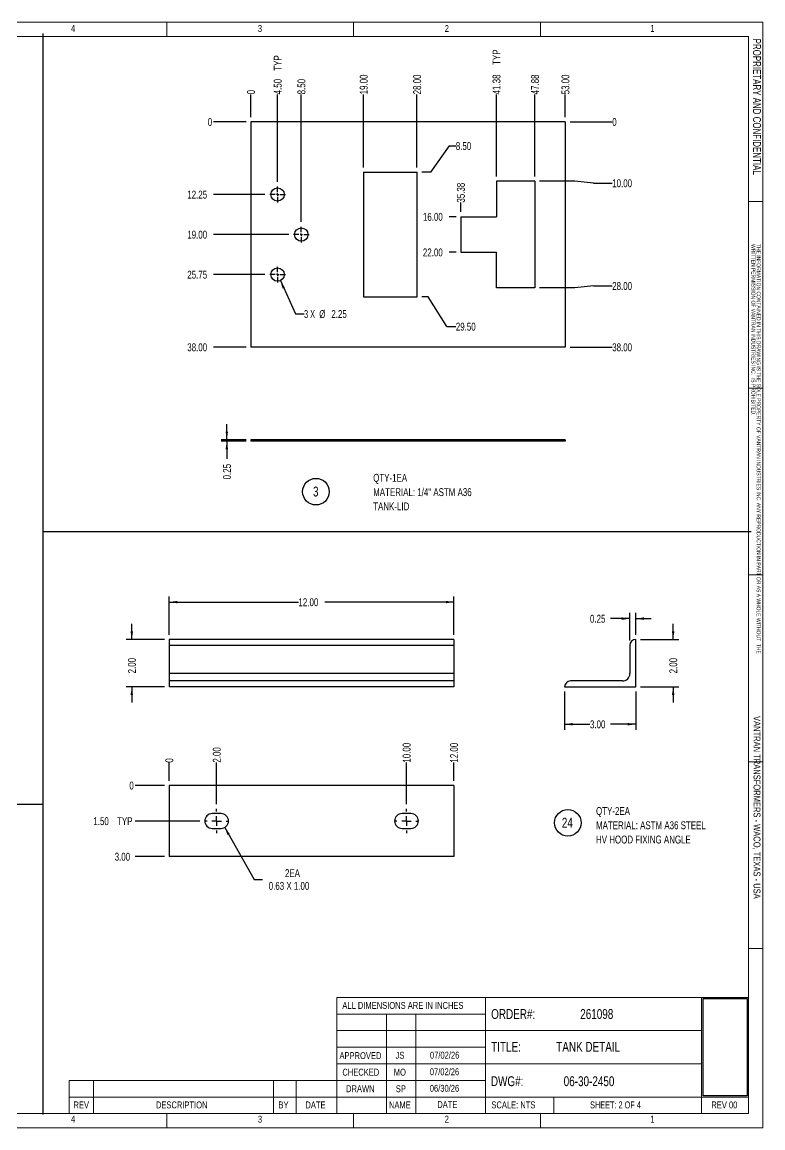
# Model space of a CAD drawing. Header units: inches. Extents: x 1 to 529, y 1 to 374.
# Drawn here: x 278.8 to 528.5, y 0.6 to 373.6 of the extents above; entities that cross this region are included whole.
import ezdxf

# ---------------------------------------------------------------- set-up
doc = ezdxf.new("R2010")
doc.units = ezdxf.units.IN
doc.header["$LTSCALE"] = 32
doc.header["$MEASUREMENT"] = 0
doc.layers.add('FORMAT', color=7, linetype='Continuous')
doc.styles.add('SLDTEXTSTYLE0', font='TXT', dxfattribs={"width": 0.75})
doc.styles.add('SLDTEXTSTYLE1', font='TXT', dxfattribs={"width": 0.692308})
doc.styles.add('SLDTEXTSTYLE3', font='TXT', dxfattribs={"width": 0.666667})
doc.dimstyles.new('SLDDIMSTYLE0', dxfattribs={"dimtxt": 2.71875, "dimasz": 2.71875, "dimexe": 0, "dimexo": 0.0625, "dimgap": 0.679688, "dimtad": 0, "dimtih": 1, "dimtoh": 1, "dimdec": 0, "dimlfac": 0.5, "dimrnd": 1e-09, "dimdsep": 46, "dimtxsty": 'SLDTEXTSTYLE0', "dimblk1": 'NONE', "dimblk2": 'NONE', "dimsah": 1, "dimcen": 0.09, "dimadec": 0, "dimazin": 2, "dimtfac": 1, "dimtdec": 0, "dimtofl": 0, "dimtmove": 0, "dimatfit": 3, "dimldrblk": 'NONE', "dimfxl": 0, "dimfrac": 2, "dimtolj": 1, "dimtzin": 12, "dimarcsym": 0})
doc.dimstyles.new('SLDDIMSTYLE1', dxfattribs={"dimtxt": 2.71875, "dimasz": 2.71875, "dimexe": 0, "dimexo": 0.0625, "dimgap": 0.679688, "dimtad": 0, "dimtih": 1, "dimtoh": 1, "dimlfac": 0.5, "dimrnd": 1e-09, "dimzin": 12, "dimdsep": 46, "dimtxsty": 'SLDTEXTSTYLE0', "dimblk1": 'NONE', "dimblk2": 'NONE', "dimsah": 1, "dimcen": 0.09, "dimadec": 0, "dimazin": 3, "dimtfac": 1, "dimtofl": 0, "dimtmove": 0, "dimatfit": 3, "dimldrblk": 'NONE', "dimfxl": 0, "dimfrac": 2, "dimtolj": 1, "dimtzin": 12, "dimarcsym": 0})
doc.dimstyles.new('SLDDIMSTYLE13', dxfattribs={"dimtxt": 2.71875, "dimasz": 2.71875, "dimexe": 0, "dimexo": 0.0625, "dimgap": 0.679688, "dimtad": 0, "dimtih": 1, "dimtoh": 1, "dimlfac": 0.5, "dimrnd": 1e-09, "dimzin": 12, "dimdsep": 46, "dimtxsty": 'SLDTEXTSTYLE0', "dimsah": 1, "dimcen": 0, "dimadec": 0, "dimazin": 3, "dimtfac": 1, "dimtofl": 0, "dimtmove": 0, "dimatfit": 3, "dimfxl": 0, "dimfrac": 2, "dimtolj": 1, "dimtzin": 12, "dimarcsym": 0})
doc.dimstyles.new('SLDDIMSTYLE14', dxfattribs={"dimtxt": 2.71875, "dimasz": 2.71875, "dimexe": 0, "dimexo": 0.0625, "dimgap": 0.679688, "dimtad": 0, "dimlfac": 0.5, "dimrnd": 1e-09, "dimdsep": 46, "dimtxsty": 'SLDTEXTSTYLE0', "dimsah": 1, "dimcen": 0.09, "dimadec": 0, "dimazin": 2, "dimtfac": 1, "dimtmove": 0, "dimatfit": 0, "dimfxl": 0, "dimfrac": 2, "dimtolj": 1, "dimtzin": 12, "dimarcsym": 0})
doc.dimstyles.new('SLDDIMSTYLE15', dxfattribs={"dimtxt": 2.71875, "dimasz": 2.71875, "dimexe": 0, "dimexo": 0.0625, "dimgap": 0.679688, "dimtad": 0, "dimlfac": 0.125, "dimrnd": 1e-09, "dimzin": 4, "dimdsep": 46, "dimtxsty": 'SLDTEXTSTYLE0', "dimsah": 1, "dimcen": 0.09, "dimadec": 0, "dimazin": 1, "dimtfac": 1, "dimtofl": 0, "dimtmove": 0, "dimatfit": 3, "dimfxl": 0, "dimfrac": 2, "dimtolj": 1, "dimtzin": 12, "dimarcsym": 0})
doc.dimstyles.new('SLDDIMSTYLE16', dxfattribs={"dimtxt": 2.71875, "dimasz": 2.71875, "dimexe": 0, "dimexo": 0.0625, "dimgap": 0.679688, "dimtad": 0, "dimlfac": 0.125, "dimrnd": 1e-09, "dimzin": 4, "dimdsep": 46, "dimtxsty": 'SLDTEXTSTYLE0', "dimsah": 1, "dimcen": 0.09, "dimadec": 0, "dimazin": 1, "dimtfac": 1, "dimtmove": 0, "dimatfit": 0, "dimfxl": 0, "dimfrac": 2, "dimtolj": 1, "dimtzin": 12, "dimarcsym": 0})
doc.dimstyles.new('SLDDIMSTYLE17', dxfattribs={"dimtxt": 2.71875, "dimasz": 2.71875, "dimexe": 0, "dimexo": 0.0625, "dimgap": 0.679688, "dimtad": 0, "dimtih": 1, "dimtoh": 1, "dimdec": 0, "dimlfac": 0.125, "dimrnd": 1e-09, "dimdsep": 46, "dimtxsty": 'SLDTEXTSTYLE0', "dimblk1": 'NONE', "dimblk2": 'NONE', "dimsah": 1, "dimcen": 0.09, "dimadec": 0, "dimazin": 2, "dimtfac": 1, "dimtdec": 0, "dimtofl": 0, "dimtmove": 0, "dimatfit": 3, "dimldrblk": 'NONE', "dimfxl": 0, "dimfrac": 2, "dimtolj": 1, "dimtzin": 12, "dimarcsym": 0})
doc.dimstyles.new('SLDDIMSTYLE18', dxfattribs={"dimtxt": 2.71875, "dimasz": 2.71875, "dimexe": 0, "dimexo": 0.0625, "dimgap": 0.679688, "dimtad": 0, "dimtih": 1, "dimtoh": 1, "dimlfac": 0.125, "dimrnd": 1e-09, "dimzin": 4, "dimdsep": 46, "dimtxsty": 'SLDTEXTSTYLE0', "dimblk1": 'NONE', "dimblk2": 'NONE', "dimsah": 1, "dimcen": 0.09, "dimadec": 0, "dimazin": 1, "dimtfac": 1, "dimtofl": 0, "dimtmove": 0, "dimatfit": 3, "dimldrblk": 'NONE', "dimfxl": 0, "dimfrac": 2, "dimtolj": 1, "dimtzin": 12, "dimarcsym": 0})
doc.dimstyles.new('SLDDIMSTYLE19', dxfattribs={"dimtxt": 2.71875, "dimasz": 2.71875, "dimexe": 0, "dimexo": 0.0625, "dimgap": 0.679688, "dimtad": 0, "dimtih": 1, "dimtoh": 1, "dimlfac": 0.125, "dimrnd": 1e-09, "dimzin": 4, "dimdsep": 46, "dimtxsty": 'SLDTEXTSTYLE0', "dimblk1": 'NONE', "dimblk2": 'NONE', "dimsah": 1, "dimcen": 0.09, "dimadec": 0, "dimazin": 1, "dimtfac": 1, "dimtofl": 0, "dimtmove": 0, "dimatfit": 3, "dimldrblk": 'NONE', "dimfxl": 0, "dimfrac": 2, "dimtolj": 1, "dimtzin": 12, "dimarcsym": 0})
doc.dimstyles.new('SLDDIMSTYLE2', dxfattribs={"dimtxt": 2.71875, "dimasz": 2.71875, "dimexe": 0, "dimexo": 0.0625, "dimgap": 0.679688, "dimtad": 0, "dimtih": 1, "dimtoh": 1, "dimlfac": 0.5, "dimrnd": 1e-09, "dimzin": 4, "dimdsep": 46, "dimtxsty": 'SLDTEXTSTYLE0', "dimblk1": 'NONE', "dimblk2": 'NONE', "dimsah": 1, "dimcen": 0.09, "dimadec": 0, "dimazin": 1, "dimtfac": 1, "dimtofl": 0, "dimtmove": 0, "dimatfit": 3, "dimldrblk": 'NONE', "dimfxl": 0, "dimfrac": 2, "dimtolj": 1, "dimtzin": 12, "dimarcsym": 0})
doc.dimstyles.new('SLDDIMSTYLE20', dxfattribs={"dimtxt": 2.71875, "dimasz": 2.71875, "dimexe": 0, "dimexo": 0.0625, "dimgap": 0.679688, "dimtad": 0, "dimlfac": 0.125, "dimrnd": 1e-09, "dimdsep": 46, "dimtxsty": 'SLDTEXTSTYLE0', "dimsah": 1, "dimcen": 0.09, "dimadec": 0, "dimazin": 2, "dimtfac": 1, "dimtmove": 0, "dimatfit": 0, "dimfxl": 0, "dimfrac": 2, "dimtolj": 1, "dimtzin": 12, "dimarcsym": 0})
doc.dimstyles.new('SLDDIMSTYLE3', dxfattribs={"dimtxt": 2.71875, "dimasz": 2.71875, "dimexe": 0, "dimexo": 0.0625, "dimgap": 0.679688, "dimtad": 0, "dimtih": 1, "dimtoh": 1, "dimlfac": 0.5, "dimrnd": 1e-09, "dimzin": 12, "dimdsep": 46, "dimtxsty": 'SLDTEXTSTYLE0', "dimblk1": 'NONE', "dimblk2": 'NONE', "dimsah": 1, "dimcen": 0.09, "dimadec": 0, "dimazin": 3, "dimtfac": 1, "dimtofl": 0, "dimtmove": 0, "dimatfit": 3, "dimldrblk": 'NONE', "dimfxl": 0, "dimfrac": 2, "dimtolj": 1, "dimtzin": 12, "dimarcsym": 0})
doc.dimstyles.new('SLDDIMSTYLE4', dxfattribs={"dimtxt": 2.71875, "dimasz": 2.71875, "dimexe": 0, "dimexo": 0.0625, "dimgap": 0.679688, "dimtad": 0, "dimtih": 1, "dimtoh": 1, "dimlfac": 0.5, "dimrnd": 1e-09, "dimzin": 4, "dimdsep": 46, "dimtxsty": 'SLDTEXTSTYLE0', "dimblk1": 'NONE', "dimblk2": 'NONE', "dimsah": 1, "dimcen": 0.09, "dimadec": 0, "dimazin": 1, "dimtfac": 1, "dimtofl": 0, "dimtmove": 0, "dimatfit": 3, "dimldrblk": 'NONE', "dimfxl": 0, "dimfrac": 2, "dimtolj": 1, "dimtzin": 12, "dimarcsym": 0})
picture_1 = doc.add_image_def('image1.bmp', size_in_pixel=(535, 215))

# ---------------------------------------------------------------- blocks, each defined once
blk = doc.blocks.new('SW_NOTE_0_1')
at = {"layer": 'FORMAT', "color": 0, "attachment_point": 1, "style": 'SLDTEXTSTYLE0'}
for s, insert, char_height in [('QTY-2EA', (0, 3.44), 2.667), ('MATERIAL: ASTM A36 STEEL', (0, -1.38), 2.6667), ('HV HOOD FIXING ANGLE', (0, -6.19), 2.6667)]:
    blk.add_mtext(s, dxfattribs=dict(at, insert=insert, char_height=char_height))
blk = doc.blocks.new('SW_NOTE_0_2')
at = {"color": 0, "linetype": 'Continuous', "lineweight": 0, "attachment_point": 1, "rotation": 270, "style": 'SLDTEXTSTYLE0'}
for s, insert, char_height in [('WRITTEN PERMISSION OF VANTRAN INDUSTRIES INC.  IS PROHIBITED.', (-0.06, 0), 1.3333), ('THE INFORMATION CONTAINED IN THIS DRAWING IS THE SOLE PROPERTY OF VANTRAN INDUSTRIES INC. ANY REPRODUCTION IN PART OR AS A WHOLE WITHOUT  THE', (1.72, 0), 1.33333)]:
    blk.add_mtext(s, dxfattribs=dict(at, insert=insert, char_height=char_height))
blk = doc.blocks.new('Drawing View48')
at = {"color": 7, "linetype": 'Continuous', "lineweight": 25}
for p, q in [((68, 17), (-38, 17)), ((-38, 17), (-38, -59)), ((68, 17), (68, -59)), ((0, 0), (0, -42)), ((0, 0), (18, 0)), ((18, -42), (18, 0)), ((57.75, -3), (44.75, -3)), ((44.75, -3), (44.75, -15)), ((57.75, -3), (57.75, -39)), ((32.75, -15), (44.75, -15)), ((32.75, -15), (32.75, -27)), ((32.75, -27), (44.75, -27)), ((44.75, -39), (44.75, -27)), ((57.75, -39), (44.75, -39)), ((0, -42), (18, -42)), ((68, -59), (-38, -59))]:
    blk.add_line(p, q, dxfattribs=at)
for centre in [(-29, -7.5), (-21, -21), (-29, -34.5)]:
    blk.add_circle(centre, 2.25, dxfattribs=at)
blk = doc.blocks.new('_D_38')
at = {"layer": 'FORMAT'}
blk.add_line((354.34, 339.93), (343.34, 339.93), dxfattribs=at)
at = {"layer": 'FORMAT', "insert": (341.4, 341.22), "char_height": 2.67, "attachment_point": 1, "style": 'SLDTEXTSTYLE0'}
blk.add_mtext('0', dxfattribs=at)
blk = doc.blocks.new('_None')
blk = doc.blocks.new('_D_39')
at = {"layer": 'FORMAT'}
blk.add_line((360.69, 315.43), (343.34, 315.43), dxfattribs=at)
at = {"layer": 'FORMAT', "insert": (334.5, 316.72), "char_height": 2.667, "attachment_point": 1, "style": 'SLDTEXTSTYLE0'}
blk.add_mtext('12.25', dxfattribs=at)
blk = doc.blocks.new('_D_40')
at = {"layer": 'FORMAT'}
blk.add_line((368.69, 301.93), (343.34, 301.93), dxfattribs=at)
at = {"layer": 'FORMAT', "insert": (334.5, 303.22), "char_height": 2.667, "attachment_point": 1, "style": 'SLDTEXTSTYLE0'}
blk.add_mtext('19.00', dxfattribs=at)
blk = doc.blocks.new('_D_41')
at = {"layer": 'FORMAT'}
blk.add_line((360.69, 288.43), (343.34, 288.43), dxfattribs=at)
at = {"layer": 'FORMAT', "insert": (334.5, 289.72), "char_height": 2.667, "attachment_point": 1, "style": 'SLDTEXTSTYLE0'}
blk.add_mtext('25.75', dxfattribs=at)
blk = doc.blocks.new('_D_42')
at = {"layer": 'FORMAT'}
blk.add_line((354.34, 263.93), (343.34, 263.93), dxfattribs=at)
at = {"layer": 'FORMAT', "insert": (334.5, 265.22), "char_height": 2.667, "attachment_point": 1, "style": 'SLDTEXTSTYLE0'}
blk.add_mtext('38.00', dxfattribs=at)
blk = doc.blocks.new('_D_43')
at = {"layer": 'FORMAT'}
blk.add_line((463.54, 339.93), (477.75, 339.93), dxfattribs=at)
at = {"layer": 'FORMAT', "insert": (477.75, 341.22), "char_height": 2.67, "attachment_point": 1, "style": 'SLDTEXTSTYLE0'}
blk.add_mtext('0', dxfattribs=at)
blk = doc.blocks.new('_D_44')
at = {"layer": 'FORMAT'}
for p, q in [((422.81, 331.82), (416.51, 322.93)), ((422.81, 331.82), (425.03, 331.82)), ((416.51, 322.93), (413.54, 322.93))]:
    blk.add_line(p, q, dxfattribs=at)
at = {"layer": 'FORMAT', "insert": (425.03, 333.11), "char_height": 2.667, "attachment_point": 1, "style": 'SLDTEXTSTYLE0'}
blk.add_mtext('8.50', dxfattribs=at)
blk = doc.blocks.new('_D_45')
at = {"layer": 'FORMAT'}
for p, q in [((465.16, 319.93), (453.29, 319.93)), ((471.45, 319.26), (465.16, 319.93)), ((471.45, 319.26), (477.75, 319.26))]:
    blk.add_line(p, q, dxfattribs=at)
at = {"layer": 'FORMAT', "insert": (477.75, 320.55), "char_height": 2.667, "attachment_point": 1, "style": 'SLDTEXTSTYLE0'}
blk.add_mtext('10.00', dxfattribs=at)
blk = doc.blocks.new('_D_46')
at = {"layer": 'FORMAT'}
blk.add_line((425.09, 307.93), (422.77, 307.93), dxfattribs=at)
at = {"layer": 'FORMAT', "insert": (413.93, 309.22), "char_height": 2.667, "attachment_point": 1, "style": 'SLDTEXTSTYLE0'}
blk.add_mtext('16.00', dxfattribs=at)
blk = doc.blocks.new('_D_47')
at = {"layer": 'FORMAT'}
blk.add_line((425.09, 295.93), (422.77, 295.93), dxfattribs=at)
at = {"layer": 'FORMAT', "insert": (413.93, 297.22), "char_height": 2.667, "attachment_point": 1, "style": 'SLDTEXTSTYLE0'}
blk.add_mtext('22.00', dxfattribs=at)
blk = doc.blocks.new('_D_48')
at = {"layer": 'FORMAT'}
for p, q in [((465.16, 283.93), (453.29, 283.93)), ((471.45, 284.6), (465.16, 283.93)), ((471.45, 284.6), (477.75, 284.6))]:
    blk.add_line(p, q, dxfattribs=at)
at = {"layer": 'FORMAT', "insert": (477.75, 285.89), "char_height": 2.667, "attachment_point": 1, "style": 'SLDTEXTSTYLE0'}
blk.add_mtext('28.00', dxfattribs=at)
blk = doc.blocks.new('_D_49')
at = {"layer": 'FORMAT'}
for p, q in [((415.71, 280.93), (413.54, 280.93)), ((422.01, 270.89), (415.71, 280.93)), ((422.01, 270.89), (425.03, 270.89))]:
    blk.add_line(p, q, dxfattribs=at)
at = {"layer": 'FORMAT', "insert": (425.03, 272.19), "char_height": 2.667, "attachment_point": 1, "style": 'SLDTEXTSTYLE0'}
blk.add_mtext('29.50', dxfattribs=at)
blk = doc.blocks.new('_D_50')
at = {"layer": 'FORMAT'}
blk.add_line((463.54, 263.93), (477.75, 263.93), dxfattribs=at)
at = {"layer": 'FORMAT', "insert": (477.75, 265.22), "char_height": 2.667, "attachment_point": 1, "style": 'SLDTEXTSTYLE0'}
blk.add_mtext('38.00', dxfattribs=at)
blk = doc.blocks.new('_D_51')
at = {"layer": 'FORMAT'}
blk.add_line((355.94, 341.53), (355.94, 349.21), dxfattribs=at)
at = {"layer": 'FORMAT', "insert": (354.65, 349.21), "char_height": 2.67, "attachment_point": 1, "rotation": 90, "style": 'SLDTEXTSTYLE0'}
blk.add_mtext('0', dxfattribs=at)
blk = doc.blocks.new('_D_52')
at = {"layer": 'FORMAT'}
blk.add_line((364.94, 319.68), (364.94, 349.21), dxfattribs=at)
at = {"layer": 'FORMAT', "char_height": 2.667, "attachment_point": 1, "rotation": 90, "style": 'SLDTEXTSTYLE0'}
for s, insert in [('TYP', (363.65, 357.19)), ('4.50', (363.65, 349.21))]:
    blk.add_mtext(s, dxfattribs=dict(at, insert=insert))
blk = doc.blocks.new('_D_53')
at = {"layer": 'FORMAT'}
blk.add_line((372.94, 306.18), (372.94, 349.21), dxfattribs=at)
at = {"layer": 'FORMAT', "insert": (371.65, 349.21), "char_height": 2.667, "attachment_point": 1, "rotation": 90, "style": 'SLDTEXTSTYLE0'}
blk.add_mtext('8.50', dxfattribs=at)
blk = doc.blocks.new('_D_54')
at = {"layer": 'FORMAT'}
blk.add_line((393.94, 324.53), (393.94, 349.21), dxfattribs=at)
at = {"layer": 'FORMAT', "insert": (392.65, 349.21), "char_height": 2.667, "attachment_point": 1, "rotation": 90, "style": 'SLDTEXTSTYLE0'}
blk.add_mtext('19.00', dxfattribs=at)
blk = doc.blocks.new('_D_55')
at = {"layer": 'FORMAT'}
blk.add_line((411.94, 324.53), (411.94, 349.21), dxfattribs=at)
at = {"layer": 'FORMAT', "insert": (410.65, 349.21), "char_height": 2.667, "attachment_point": 1, "rotation": 90, "style": 'SLDTEXTSTYLE0'}
blk.add_mtext('28.00', dxfattribs=at)
blk = doc.blocks.new('_D_56')
at = {"layer": 'FORMAT'}
blk.add_line((426.69, 309.53), (426.69, 312.69), dxfattribs=at)
at = {"layer": 'FORMAT', "insert": (425.4, 312.69), "char_height": 2.667, "attachment_point": 1, "rotation": 90, "style": 'SLDTEXTSTYLE0'}
blk.add_mtext('35.38', dxfattribs=at)
blk = doc.blocks.new('_D_57')
at = {"layer": 'FORMAT'}
blk.add_line((438.69, 321.53), (438.69, 349.21), dxfattribs=at)
at = {"layer": 'FORMAT', "char_height": 2.667, "attachment_point": 1, "rotation": 90, "style": 'SLDTEXTSTYLE0'}
for s, insert in [('TYP', (437.4, 359.13)), ('41.38', (437.4, 349.21))]:
    blk.add_mtext(s, dxfattribs=dict(at, insert=insert))
blk = doc.blocks.new('_D_58')
at = {"layer": 'FORMAT'}
blk.add_line((451.69, 321.53), (451.69, 349.21), dxfattribs=at)
at = {"layer": 'FORMAT', "insert": (450.4, 349.21), "char_height": 2.667, "attachment_point": 1, "rotation": 90, "style": 'SLDTEXTSTYLE0'}
blk.add_mtext('47.88', dxfattribs=at)
blk = doc.blocks.new('_D_59')
at = {"layer": 'FORMAT'}
blk.add_line((461.94, 341.53), (461.94, 349.21), dxfattribs=at)
at = {"layer": 'FORMAT', "insert": (460.65, 349.21), "char_height": 2.667, "attachment_point": 1, "rotation": 90, "style": 'SLDTEXTSTYLE0'}
blk.add_mtext('53.00', dxfattribs=at)
blk = doc.blocks.new('_D_60')
at = {"layer": 'FORMAT'}
for p, q in [((365.88, 286.38), (371, 275.15)), ((371, 275.15), (373.88, 275.15))]:
    blk.add_line(p, q, dxfattribs=at)
blk.add_solid([(365.88, 286.38), (366.62, 283.73), (367.38, 284.08)], dxfattribs=at)
at = {"layer": 'FORMAT', "char_height": 2.667, "attachment_point": 1}
for s, insert, style in [('3 X', (373.88, 276.44), 'SLDTEXTSTYLE3'), ('%%c', (379, 276.44), 'SLDTEXTSTYLE0'), ('2.25', (383.07, 276.44), 'SLDTEXTSTYLE0')]:
    blk.add_mtext(s, dxfattribs=dict(at, insert=insert, style=style))
blk = doc.blocks.new('SW_CENTERMARKSYMBOL_18')
at = {"layer": 'FORMAT', "color": 0, "linetype": 'Continuous'}
for p, q in [((-0.8, 0), (-2.65, 0)), ((0, 0), (-0.4, 0)), ((0, 0.8), (0, 2.65)), ((0, 0), (0, 0.4)), ((0, 0), (0, -0.4)), ((0, 0), (0.4, 0)), ((0.8, 0), (2.65, 0)), ((0, -0.8), (0, -2.65))]:
    blk.add_line(p, q, dxfattribs=at)
blk = doc.blocks.new('SW_CENTERMARKSYMBOL_19')
at = {"layer": 'FORMAT', "color": 0, "linetype": 'Continuous'}
for p, q in [((-0.8, 0), (-2.65, 0)), ((0, 0), (-0.4, 0)), ((0, 0.8), (0, 2.65)), ((0, 0), (0, 0.4)), ((0, 0), (0, -0.4)), ((0, 0), (0.4, 0)), ((0.8, 0), (2.65, 0)), ((0, -0.8), (0, -2.65))]:
    blk.add_line(p, q, dxfattribs=at)
blk = doc.blocks.new('SW_CENTERMARKSYMBOL_20')
at = {"layer": 'FORMAT', "color": 0, "linetype": 'Continuous'}
for p, q in [((-0.8, 0), (-2.65, 0)), ((0, 0), (-0.4, 0)), ((0, 0.8), (0, 2.65)), ((0, 0), (0, 0.4)), ((0, 0), (0, -0.4)), ((0, 0), (0.4, 0)), ((0.8, 0), (2.65, 0)), ((0, -0.8), (0, -2.65))]:
    blk.add_line(p, q, dxfattribs=at)
blk = doc.blocks.new('Drawing View49')
at = {"color": 7, "linetype": 'Continuous', "lineweight": 25}
for p, q in [((-106, 0), (-106, -0.5)), ((0, 0), (-106, 0)), ((0, 0), (0, -0.5)), ((0, -0.5), (-106, -0.5))]:
    blk.add_line(p, q, dxfattribs=at)
blk = doc.blocks.new('_D_61')
at = {"layer": 'FORMAT'}
for p, q in [((347.83, 232.72), (347.83, 237.95)), ((354.34, 232.72), (345.91, 232.72)), ((354.34, 232.22), (345.91, 232.22)), ((347.83, 232.22), (347.83, 226.23))]:
    blk.add_line(p, q, dxfattribs=at)
for points in [[(347.83, 232.72), (348.25, 235.44), (347.41, 235.44)], [(347.83, 232.22), (347.41, 229.51), (348.25, 229.51)]]:
    blk.add_solid(points, dxfattribs=at)
at = {"layer": 'FORMAT', "insert": (346.54, 219.33), "char_height": 2.667, "attachment_point": 1, "rotation": 90, "style": 'SLDTEXTSTYLE0'}
blk.add_mtext('0.25', dxfattribs=at)
blk = doc.blocks.new('SW_NOTE_0_5')
at = {"layer": 'FORMAT', "color": 0, "attachment_point": 1, "style": 'SLDTEXTSTYLE0'}
for s, insert, char_height in [('QTY-1EA', (0, 3.44), 2.667), ('MATERIAL: 1/4" ASTM A36', (0, -1.38), 2.6667), ('TANK-LID', (0, -6.19), 2.667)]:
    blk.add_mtext(s, dxfattribs=dict(at, insert=insert, char_height=char_height))
blk = doc.blocks.new('SW_NOTE_0_6')
at = {"layer": 'FORMAT', "color": 0}
blk.add_circle((1.21, 2.59), 4.48, dxfattribs=at)
at = {"layer": 'FORMAT', "color": 0, "insert": (1.15, 4.3), "char_height": 3.33, "attachment_point": 2, "style": 'SLDTEXTSTYLE0'}
blk.add_mtext('3', dxfattribs=at)
blk = doc.blocks.new('Drawing View112')
at = {"color": 7, "linetype": 'Continuous', "lineweight": 25}
for p, q in [((0, 14), (-96, 14)), ((-96, 14), (-96, 12.0016)), ((0, 12.0016), (-96, 12.0016)), ((-96, 12.0016), (-96, 2.5)), ((0, 14), (0, 12.0016)), ((0, 12.0016), (0, 2.5)), ((0, 2.5), (-96, 2.5)), ((-96, 2.5), (-96, 0)), ((0, 0), (-96, 0)), ((0, 2.5), (0, 0)), ((0, 0), (0, -1.9984)), ((-96, 0), (-96, -1.9984)), ((0, -1.9984), (-96, -1.9984)), ((-96, -1.9984), (-96, -2)), ((0, -2), (-96, -2)), ((0, -1.9984), (0, -2))]:
    blk.add_line(p, q, dxfattribs=at)
blk = doc.blocks.new('_D_62')
at = {"layer": 'FORMAT'}
for p, q in [((328.4, 166.95), (328.4, 179.87)), ((424.4, 166.95), (424.4, 179.87)), ((328.4, 177.95), (371.98, 177.95)), ((424.4, 177.95), (380.82, 177.95))]:
    blk.add_line(p, q, dxfattribs=at)
for points in [[(328.4, 177.95), (331.12, 177.53), (331.12, 178.36)], [(424.4, 177.95), (421.68, 178.36), (421.68, 177.53)]]:
    blk.add_solid(points, dxfattribs=at)
at = {"layer": 'FORMAT', "insert": (371.98, 179.24), "char_height": 2.667, "attachment_point": 1, "style": 'SLDTEXTSTYLE0'}
blk.add_mtext('12.00', dxfattribs=at)
blk = doc.blocks.new('_D_63')
at = {"layer": 'FORMAT'}
for p, q in [((315.8, 165.35), (315.8, 170.58)), ((326.8, 165.35), (313.88, 165.35)), ((326.8, 149.35), (313.88, 149.35)), ((315.8, 149.35), (315.8, 144.12))]:
    blk.add_line(p, q, dxfattribs=at)
for points in [[(315.8, 165.35), (316.22, 168.07), (315.38, 168.07)], [(315.8, 149.35), (315.38, 146.63), (316.22, 146.63)]]:
    blk.add_solid(points, dxfattribs=at)
at = {"layer": 'FORMAT', "insert": (314.51, 153.9), "char_height": 2.667, "attachment_point": 1, "rotation": 90, "style": 'SLDTEXTSTYLE0'}
blk.add_mtext('2.00', dxfattribs=at)
blk = doc.blocks.new('SW_NOTE_0_7')
at = {"layer": 'FORMAT', "color": 0}
blk.add_circle((2.43, 2.59), 4.48, dxfattribs=at)
at = {"layer": 'FORMAT', "color": 0, "insert": (2.29, 4.3), "char_height": 3.333, "attachment_point": 2, "style": 'SLDTEXTSTYLE0'}
blk.add_mtext('24', dxfattribs=at)
blk = doc.blocks.new('Drawing View113')
at = {"color": 7, "linetype": 'Continuous', "lineweight": 25}
for p, q in [((0, 0), (-96, 0)), ((-96, 0), (-96, -24)), ((0, 0), (0, -24)), ((-78.5, -9.5), (-81.5, -9.5)), ((-14.5, -9.5), (-17.5, -9.5)), ((-81.5, -14.5), (-78.5, -14.5)), ((-17.5, -14.5), (-14.5, -14.5)), ((0, -24), (-96, -24))]:
    blk.add_line(p, q, dxfattribs=at)
for centre, start, end in [((-81.5, -12), 90, 270), ((-78.5, -12), 270, 90), ((-17.5, -12), 90, 270), ((-14.5, -12), 270, 90)]:
    blk.add_arc(centre, 2.5, start, end, dxfattribs=at)
blk = doc.blocks.new('_D_64')
at = {"layer": 'FORMAT'}
blk.add_line((328.4, 117.69), (328.4, 123.8), dxfattribs=at)
at = {"layer": 'FORMAT', "insert": (327.11, 123.8), "char_height": 2.67, "attachment_point": 1, "rotation": 90, "style": 'SLDTEXTSTYLE0'}
blk.add_mtext('0', dxfattribs=at)
blk = doc.blocks.new('_D_65')
at = {"layer": 'FORMAT'}
blk.add_line((344.4, 109.79), (344.4, 123.8), dxfattribs=at)
at = {"layer": 'FORMAT', "insert": (343.11, 123.8), "char_height": 2.667, "attachment_point": 1, "rotation": 90, "style": 'SLDTEXTSTYLE0'}
blk.add_mtext('2.00', dxfattribs=at)
blk = doc.blocks.new('_D_66')
at = {"layer": 'FORMAT'}
blk.add_line((408.4, 109.79), (408.4, 123.8), dxfattribs=at)
at = {"layer": 'FORMAT', "insert": (407.11, 123.8), "char_height": 2.667, "attachment_point": 1, "rotation": 90, "style": 'SLDTEXTSTYLE0'}
blk.add_mtext('10.00', dxfattribs=at)
blk = doc.blocks.new('_D_67')
at = {"layer": 'FORMAT'}
blk.add_line((424.4, 117.69), (424.4, 123.8), dxfattribs=at)
at = {"layer": 'FORMAT', "insert": (423.11, 123.8), "char_height": 2.667, "attachment_point": 1, "rotation": 90, "style": 'SLDTEXTSTYLE0'}
blk.add_mtext('12.00', dxfattribs=at)
blk = doc.blocks.new('_D_68')
at = {"layer": 'FORMAT'}
blk.add_line((326.8, 116.09), (316.93, 116.09), dxfattribs=at)
at = {"layer": 'FORMAT', "insert": (314.99, 117.39), "char_height": 2.67, "attachment_point": 1, "style": 'SLDTEXTSTYLE0'}
blk.add_mtext('0', dxfattribs=at)
blk = doc.blocks.new('_D_69')
at = {"layer": 'FORMAT'}
blk.add_line((338.7, 104.09), (316.93, 104.09), dxfattribs=at)
at = {"layer": 'FORMAT', "char_height": 2.667, "attachment_point": 1, "style": 'SLDTEXTSTYLE0'}
for s, insert in [('1.50', (302.84, 105.39)), ('TYP', (310.82, 105.39))]:
    blk.add_mtext(s, dxfattribs=dict(at, insert=insert))
blk = doc.blocks.new('_D_70')
at = {"layer": 'FORMAT'}
blk.add_line((326.8, 92.09), (316.93, 92.09), dxfattribs=at)
at = {"layer": 'FORMAT', "insert": (310.03, 93.39), "char_height": 2.667, "attachment_point": 1, "style": 'SLDTEXTSTYLE0'}
blk.add_mtext('3.00', dxfattribs=at)
blk = doc.blocks.new('SW_RADIAL_DIMENSION_0')
at = {"layer": 'FORMAT', "color": 0}
for p, q in [((-20.31, 17.5), (-10.44, 0)), ((-10.44, 0), (-7.56, 0))]:
    blk.add_line(p, q, dxfattribs=at)
blk.add_solid([(-20.31, 17.5), (-19.34, 14.93), (-18.61, 15.34)], dxfattribs=at)
at = {"layer": 'FORMAT', "color": 0, "attachment_point": 1, "style": 'SLDTEXTSTYLE0'}
for s, insert, char_height in [('2EA', (0, 3.44), 2.667), ('0.63 X 1.00', (-5.48, -0.85), 2.6667)]:
    blk.add_mtext(s, dxfattribs=dict(at, insert=insert, char_height=char_height))
blk = doc.blocks.new('SW_CENTERMARKSYMBOL_21')
at = {"layer": 'FORMAT', "color": 0, "linetype": 'Continuous'}
for p, q in [((0, 3.2), (0, 4.1)), ((-3.2, 0), (-4.1, 0)), ((0, 0), (-1.6, 0)), ((0, 0), (0, 1.6)), ((0, 0), (0, -1.6)), ((0, 0), (1.6, 0)), ((3.2, 0), (4.1, 0)), ((0, -3.2), (0, -4.1))]:
    blk.add_line(p, q, dxfattribs=at)
blk = doc.blocks.new('SW_CENTERMARKSYMBOL_22')
at = {"layer": 'FORMAT', "color": 0, "linetype": 'Continuous'}
for p, q in [((0, 3.2), (0, 4.1)), ((-3.2, 0), (-4.1, 0)), ((0, 0), (-1.6, 0)), ((0, 0), (0, 1.6)), ((0, 0), (0, -1.6)), ((0, 0), (1.6, 0)), ((3.2, 0), (4.1, 0)), ((0, -3.2), (0, -4.1))]:
    blk.add_line(p, q, dxfattribs=at)
blk = doc.blocks.new('Drawing View114')
at = {"color": 7, "linetype": 'Continuous', "lineweight": 25}
for p, q in [((24, 16), (23.9984, 16)), ((24, 0), (24, 16)), ((22, 14.0016), (22, 4.5)), ((0, 0.0016), (0, 0)), ((0, 0), (24, 0)), ((19.5, 2), (1.9984, 2))]:
    blk.add_line(p, q, dxfattribs=at)
for centre, radius, start, end in [((23.9984, 14.0016), 1.9984, 90, 180), ((19.5, 4.5), 2.5, 270, 360), ((1.9984, 0.0016), 1.9984, 90, 180)]:
    blk.add_arc(centre, radius, start, end, dxfattribs=at)
blk = doc.blocks.new('_D_71')
at = {"layer": 'FORMAT'}
for p, q in [((461.7, 147.75), (461.7, 134.83)), ((485.7, 147.75), (485.7, 134.83)), ((461.7, 136.75), (470.25, 136.75)), ((485.7, 136.75), (477.15, 136.75))]:
    blk.add_line(p, q, dxfattribs=at)
for points in [[(461.7, 136.75), (464.42, 136.33), (464.42, 137.17)], [(485.7, 136.75), (482.98, 137.17), (482.98, 136.33)]]:
    blk.add_solid(points, dxfattribs=at)
at = {"layer": 'FORMAT', "insert": (470.25, 138.04), "char_height": 2.667, "attachment_point": 1, "style": 'SLDTEXTSTYLE0'}
blk.add_mtext('3.00', dxfattribs=at)
blk = doc.blocks.new('_D_72')
at = {"layer": 'FORMAT'}
for p, q in [((498.3, 165.35), (498.3, 170.58)), ((487.3, 165.35), (500.22, 165.35)), ((487.3, 149.35), (500.22, 149.35)), ((498.3, 149.35), (498.3, 144.12))]:
    blk.add_line(p, q, dxfattribs=at)
for points in [[(498.3, 165.35), (498.71, 168.07), (497.88, 168.07)], [(498.3, 149.35), (497.88, 146.63), (498.71, 146.63)]]:
    blk.add_solid(points, dxfattribs=at)
at = {"layer": 'FORMAT', "insert": (497, 153.9), "char_height": 2.667, "attachment_point": 1, "rotation": 90, "style": 'SLDTEXTSTYLE0'}
blk.add_mtext('2.00', dxfattribs=at)
blk = doc.blocks.new('_D_73')
at = {"layer": 'FORMAT'}
for p, q in [((483.7, 172.37), (477.15, 172.37)), ((483.7, 164.95), (483.7, 174.29)), ((485.7, 166.95), (485.7, 174.29)), ((485.7, 172.37), (490.93, 172.37))]:
    blk.add_line(p, q, dxfattribs=at)
for points in [[(483.7, 172.37), (480.98, 172.79), (480.98, 171.95)], [(485.7, 172.37), (488.42, 171.95), (488.42, 172.79)]]:
    blk.add_solid(points, dxfattribs=at)
at = {"layer": 'FORMAT', "insert": (470.25, 173.66), "char_height": 2.667, "attachment_point": 1, "style": 'SLDTEXTSTYLE0'}
blk.add_mtext('0.25', dxfattribs=at)

msp = doc.modelspace()

# ---------------------------------------------------------------- linework, layer by layer
at = {"color": 7, "linetype": 'Continuous', "lineweight": 18}
for p, q in [((0.598, 373.575), (528.535, 373.575)), ((327.559, 368.775), (327.559, 373.575)), ((390.551, 368.775), (390.551, 373.575)), ((453.543, 368.775), (453.543, 373.575)), ((528.535, 373.575), (528.535, 0.598)), ((5.398, 368.775), (523.735, 368.775)), ((523.735, 368.775), (523.735, 5.398)), ((523.735, 313.071), (528.535, 313.071)), ((523.735, 250.079), (528.535, 250.079)), ((527.577, 187.087), (523.734, 187.087)), ((523.735, 187.087), (528.535, 187.087)), ((524.535, 187.087), (528.055, 187.087)), ((523.735, 124.094), (528.535, 124.094)), ((523.735, 61.102), (528.535, 61.102)), ((523.735, 44.593), (384.924, 44.593)), ((384.924, 5.393), (384.924, 44.593)), ((434.978, 44.593), (434.978, 5.393)), ((507.893, 44.593), (507.893, 5.393)), ((434.978, 38.993), (384.924, 38.993)), ((401.697, 5.393), (401.697, 38.993)), ((411.554, 5.393), (411.554, 38.993)), ((507.893, 33.393), (384.924, 33.393)), ((434.978, 27.793), (384.924, 27.793)), ((507.893, 22.193), (384.924, 22.193)), ((434.978, 16.593), (294.698, 16.593)), ((294.698, 5.393), (294.698, 16.593)), ((302.907, 5.393), (302.907, 16.593)), ((363.543, 5.393), (363.543, 16.593)), ((371.214, 5.393), (371.214, 16.593)), ((523.735, 10.993), (294.698, 10.993)), ((458.101, 10.993), (458.101, 5.393)), ((523.735, 5.398), (5.398, 5.398)), ((327.559, 5.398), (327.559, 0.598)), ((390.551, 5.398), (390.551, 0.598)), ((453.543, 5.398), (453.543, 0.598)), ((528.535, 0.598), (0.598, 0.598))]:
    msp.add_line(p, q, dxfattribs=at)
at = {"layer": 'FORMAT', "linetype": 'Continuous'}
for p, q in [((285.772, 369.731), (285.772, 5.132)), ((285.772, 201.721), (524.595, 201.721))]:
    msp.add_line(p, q, dxfattribs=at)
at = {"layer": 'FORMAT'}
msp.add_line((5.647, 109.784), (285.772, 109.784), dxfattribs=at)

# ---------------------------------------------------------------- block references
at = {"color": 7, "linetype": 'Continuous', "lineweight": 25}
for name, p in [('Drawing View48', (393.942, 322.929)), ('Drawing View49', (461.942, 232.725)), ('Drawing View112', (424.398, 151.347)), ('Drawing View114', (461.697, 149.347)), ('Drawing View113', (424.398, 116.094))]:
    msp.add_blockref(name, p, dxfattribs=at)
at = {"color": 7, "linetype": 'Continuous', "lineweight": 0}
msp.add_blockref('SW_NOTE_0_2', (526.068, 298.719), dxfattribs=at)
at = {"layer": 'FORMAT', "linetype": 'Continuous'}
for name, p in [('SW_CENTERMARKSYMBOL_18', (364.942, 315.429)), ('SW_CENTERMARKSYMBOL_19', (372.942, 301.929)), ('SW_CENTERMARKSYMBOL_20', (364.942, 288.429)), ('SW_CENTERMARKSYMBOL_22', (344.398, 104.094)), ('SW_CENTERMARKSYMBOL_21', (408.398, 104.094))]:
    msp.add_blockref(name, p, dxfattribs=at)
at = {"layer": 'FORMAT'}
for name, p in [('SW_NOTE_0_5', (397.175, 217.751)), ('SW_NOTE_0_6', (376.665, 212.604)), ('SW_NOTE_0_1', (472.29, 105.382)), ('SW_NOTE_0_7', (460.344, 100.919)), ('SW_RADIAL_DIMENSION_0', (367.435, 84.414))]:
    msp.add_blockref(name, p, dxfattribs=at)

# ---------------------------------------------------------------- texts
at = {"color": 7, "linetype": 'Continuous', "lineweight": 0}
for s, insert, char_height, attachment_point, style in [('4', (296.016, 372.608), 2.333, 2, 'SLDTEXTSTYLE0'), ('3', (359.008, 372.608), 2.333, 2, 'SLDTEXTSTYLE0'), ('2', (422, 372.608), 2.333, 2, 'SLDTEXTSTYLE0'), ('1', (491.292, 372.608), 2.333, 2, 'SLDTEXTSTYLE0'), ('ORDER#:', (436.934, 40.674), 3.3333, 1, 'SLDTEXTSTYLE0'), ('261098', (466.964, 40.674), 3.3333, 1, 'SLDTEXTSTYLE0'), ('TITLE:', (436.934, 29.61), 3.3333, 1, 'SLDTEXTSTYLE0'), ('TANK DETAIL', (458.877, 29.61), 3.33333, 1, 'SLDTEXTSTYLE0'), ('CHECKED', (386.789, 20.553), 2.3333, 1, 'SLDTEXTSTYLE0'), ('MO', (404.113, 20.553), 2.3333, 1, 'SLDTEXTSTYLE0'), ('07/02/26', (416.258, 20.688), 2.3333, 1, 'SLDTEXTSTYLE0'), ('DRAWN', (388.025, 14.974), 2.3333, 1, 'SLDTEXTSTYLE0'), ('SP', (404.812, 14.974), 2.3333, 1, 'SLDTEXTSTYLE0'), ('06/30/26', (416.258, 15.109), 2.3333, 1, 'SLDTEXTSTYLE0'), ('DWG#:', (436.852, 18.01), 3.3333, 1, 'SLDTEXTSTYLE0'), ('06-30-2450', (461.386, 18.01), 3.3333, 1, 'SLDTEXTSTYLE0'), ('REV', (296.141, 9.515), 2.3333, 1, 'SLDTEXTSTYLE0'), ('DESCRIPTION', (323.936, 9.515), 2.33333, 1, 'SLDTEXTSTYLE0'), ('BY', (365.246, 9.515), 2.3333, 1, 'SLDTEXTSTYLE0'), ('DATE', (374.332, 9.515), 2.3333, 1, 'SLDTEXTSTYLE0'), ('NAME', (402.492, 9.515), 2.3333, 1, 'SLDTEXTSTYLE0'), ('DATE', (418.772, 9.65), 2.3333, 1, 'SLDTEXTSTYLE0'), ('SCALE: NTS', (437.018, 9.515), 2.3333, 1, 'SLDTEXTSTYLE0'), ('SHEET: 2 OF 4', (470.285, 9.515), 2.33333, 1, 'SLDTEXTSTYLE1'), ('REV 00', (511.168, 9.515), 2.3333, 1, 'SLDTEXTSTYLE0'), ('4', (296.016, 4.696), 2.333, 2, 'SLDTEXTSTYLE0'), ('3', (359.008, 4.696), 2.333, 2, 'SLDTEXTSTYLE0'), ('2', (422, 4.696), 2.333, 2, 'SLDTEXTSTYLE0'), ('1', (491.292, 4.696), 2.333, 2, 'SLDTEXTSTYLE0')]:
    msp.add_mtext(s, dxfattribs=dict(at, insert=insert, char_height=char_height, attachment_point=attachment_point, style=style))
at = {"color": 7, "linetype": 'Continuous', "lineweight": 0, "rotation": 270, "style": 'SLDTEXTSTYLE0'}
for s, insert, char_height, attachment_point in [('PROPRIETARY AND CONFIDENTIAL', (527.882, 367.994), 2.66667, 1), ('VANTRAN TRANSFORMERS - WACO, TEXAS - USA', (527.723, 108.702), 2.33333, 2)]:
    msp.add_mtext(s, dxfattribs=dict(at, insert=insert, char_height=char_height, attachment_point=attachment_point))
at = {"layer": 'FORMAT', "attachment_point": 1, "style": 'SLDTEXTSTYLE0'}
for s, insert, char_height in [('ALL DIMENSIONS ARE IN INCHES', (386.774, 43.079), 2.33333), ('APPROVED', (385.812, 26.153), 2.3333), ('JS', (404.716, 26.246), 2.3333), ('07/02/26', (416.309, 26.288), 2.3333)]:
    msp.add_mtext(s, dxfattribs=dict(at, insert=insert, char_height=char_height))

# ---------------------------------------------------------------- dimensions: what is measured, and where the dimension line sits
at = {"layer": 'FORMAT'}
for feature_location, offset, dtype, origin, dimstyle, picture, middle in [((438.691858867, 319.928851264), (0, 29.28072493), 1, (355.941858867, 339.928851264), 'SLDDIMSTYLE1', '_D_57', (438.691858867, 357.226860271)), ((364.942, 318.079), (0, 31.131), 1, (355.942, 339.929), 'SLDDIMSTYLE4', '_D_52', (364.942, 356.256)), ((340.298, 104.094), (-23.369, 0), 0, (328.398, 116.094), 'SLDDIMSTYLE19', '_D_69', (309.883, 104.094))]:
    dim = msp.add_ordinate_dim(feature_location=feature_location, offset=offset, dtype=dtype, origin=origin, text='<> TYP', dimstyle=dimstyle, dxfattribs=at)
    dim.commit()
    dim.dimension.update_dxf_attribs({"geometry": picture, "text_midpoint": middle})
for feature_location, offset, dtype, origin, dimstyle, picture, middle in [((393.942, 322.929), (0, 26.281), 1, (355.942, 339.929), 'SLDDIMSTYLE2', '_D_54', (393.942, 353.629)), ((411.942, 322.929), (0, 26.281), 1, (355.942, 339.929), 'SLDDIMSTYLE2', '_D_55', (411.942, 353.629)), ((451.691858867, 319.928851264), (0, 29.28072493), 1, (355.941858867, 339.928851264), 'SLDDIMSTYLE3', '_D_58', (451.691858867, 353.629329244)), ((461.942, 339.929), (0, 9.281), 1, (355.942, 339.929), 'SLDDIMSTYLE2', '_D_59', (461.942, 353.629)), ((372.942, 304.579), (0, 44.631), 1, (355.942, 339.929), 'SLDDIMSTYLE2', '_D_53', (372.942, 352.659)), ((355.941858867, 339.928851264), (0, 9.28072493), 1, (355.941858867, 339.928851264), 'SLDDIMSTYLE0', '_D_51', (355.941858867, 350.179946558)), ((362.292, 315.429), (-18.948, 0), 0, (355.942, 339.929), 'SLDDIMSTYLE3', '_D_39', (338.924, 315.429)), ((370.292, 301.929), (-26.948, 0), 0, (355.942, 339.929), 'SLDDIMSTYLE2', '_D_40', (338.924, 301.929)), ((362.292, 288.429), (-18.948, 0), 0, (355.942, 339.929), 'SLDDIMSTYLE3', '_D_41', (338.924, 288.429)), ((355.942, 263.929), (-12.598, 0), 0, (355.942, 339.929), 'SLDDIMSTYLE2', '_D_42', (338.924, 263.929)), ((355.941858867, 339.928851264), (-12.598425197, 0), 0, (355.941858867, 339.928851264), 'SLDDIMSTYLE0', '_D_38', (342.373063307, 339.928851264)), ((426.691858867, 307.928851264), (0, 4.76527053), 1, (355.941858867, 339.928851264), 'SLDDIMSTYLE3', '_D_56', (426.691858867, 317.113874843)), ((411.942, 322.929), (13.093, 8.892), 0, (461.942, 339.929), 'SLDDIMSTYLE2', '_D_44', (428.484, 331.821)), ((411.942, 280.929), (13.093, -10.035), 0, (461.942, 339.929), 'SLDDIMSTYLE2', '_D_49', (429.454, 270.894)), ((426.692, 307.929), (-3.922, 0), 0, (461.942, 339.929), 'SLDDIMSTYLE2', '_D_46', (418.351, 307.929)), ((426.692, 295.929), (-3.922, 0), 0, (461.942, 339.929), 'SLDDIMSTYLE2', '_D_47', (418.351, 295.929)), ((451.692, 319.929), (26.062, -0.667), 0, (461.942, 339.929), 'SLDDIMSTYLE2', '_D_45', (482.174, 319.262)), ((451.692, 283.929), (26.062, 0.667), 0, (461.942, 339.929), 'SLDDIMSTYLE2', '_D_48', (482.174, 284.596)), ((461.941858867, 339.928851264), (15.812324694, 0), 0, (461.941858867, 339.928851264), 'SLDDIMSTYLE0', '_D_43', (478.724553924, 339.928851264)), ((461.942, 263.929), (15.812, 0), 0, (461.942, 339.929), 'SLDDIMSTYLE2', '_D_50', (482.174, 263.929)), ((408.398, 108.194), (0, 15.607), 1, (328.398, 116.094), 'SLDDIMSTYLE18', '_D_66', (408.398, 128.221)), ((424.398, 116.094), (0, 7.707), 1, (328.398, 116.094), 'SLDDIMSTYLE18', '_D_67', (424.398, 128.221)), ((344.398, 108.194), (0, 15.607), 1, (328.398, 116.094), 'SLDDIMSTYLE18', '_D_65', (344.398, 127.251)), ((328.3984624, 116.094369946), (0, 7.706918498), 1, (328.3984624, 116.094369946), 'SLDDIMSTYLE17', '_D_64', (328.3984624, 124.771658808)), ((328.398, 92.094), (-11.469, 0), 0, (328.398, 116.094), 'SLDDIMSTYLE18', '_D_70', (313.48, 92.094)), ((328.3984624, 116.094369946), (-11.468598407, 0), 0, (328.3984624, 116.094369946), 'SLDDIMSTYLE17', '_D_68', (315.959493629, 116.094369946))]:
    dim = msp.add_ordinate_dim(feature_location=feature_location, offset=offset, dtype=dtype, origin=origin, dimstyle=dimstyle, dxfattribs=at)
    dim.commit()
    dim.dimension.update_dxf_attribs({"geometry": picture, "text_midpoint": middle})
dim = msp.add_diameter_dim_2p(p1=(364.008, 290.476), p2=(365.876, 286.382), text='3 X<>', dimstyle='SLDDIMSTYLE13', dxfattribs=at)
dim.commit()
dim.dimension.update_dxf_attribs({"geometry": '_D_60', "text_midpoint": (381.926, 275.148), "dimtype": 163})
for base, p1, p2, angle, dimstyle, picture, middle in [((347.83, 232.225), (355.942, 232.725), (355.942, 232.225), 90, 'SLDDIMSTYLE14', '_D_61', (347.83, 222.776)), ((315.8, 149.347), (328.398, 165.347), (328.398, 149.347), 90, 'SLDDIMSTYLE16', '_D_63', (315.8, 157.347)), ((498.295, 165.347), (485.697, 149.347), (485.697, 165.347), 90, 'SLDDIMSTYLE16', '_D_72', (498.295, 157.347)), ((485.697, 136.749), (461.697, 149.347), (485.697, 149.347), 0, 'SLDDIMSTYLE15', '_D_71', (473.697, 136.749))]:
    dim = msp.add_linear_dim(base=base, p1=p1, p2=p2, angle=angle, dimstyle=dimstyle, dxfattribs=at)
    dim.commit()
    dim.dimension.update_dxf_attribs({"geometry": picture, "text_midpoint": middle, "dimtype": 160})
for base, p1, p2, dimstyle, picture, middle in [((328.398, 177.946), (424.398, 165.347), (328.398, 165.347), 'SLDDIMSTYLE15', '_D_62', (376.398, 177.946)), ((485.697, 172.37), (483.697, 163.349), (485.697, 165.347), 'SLDDIMSTYLE20', '_D_73', (473.697, 172.37))]:
    dim = msp.add_linear_dim(base=base, p1=p1, p2=p2, dimstyle=dimstyle, dxfattribs=at)
    dim.commit()
    dim.dimension.update_dxf_attribs({"geometry": picture, "text_midpoint": middle, "dimtype": 160})

# ---------------------------------------------------------------- pictures from other files: only their frames are drawn
image = msp.add_image(picture_1, insert=(508.369, 44.25), size_in_units=(32.796, 14.907), rotation=-90)
image.dxf.flags = 7

doc.saveas('drawing.dxf')
